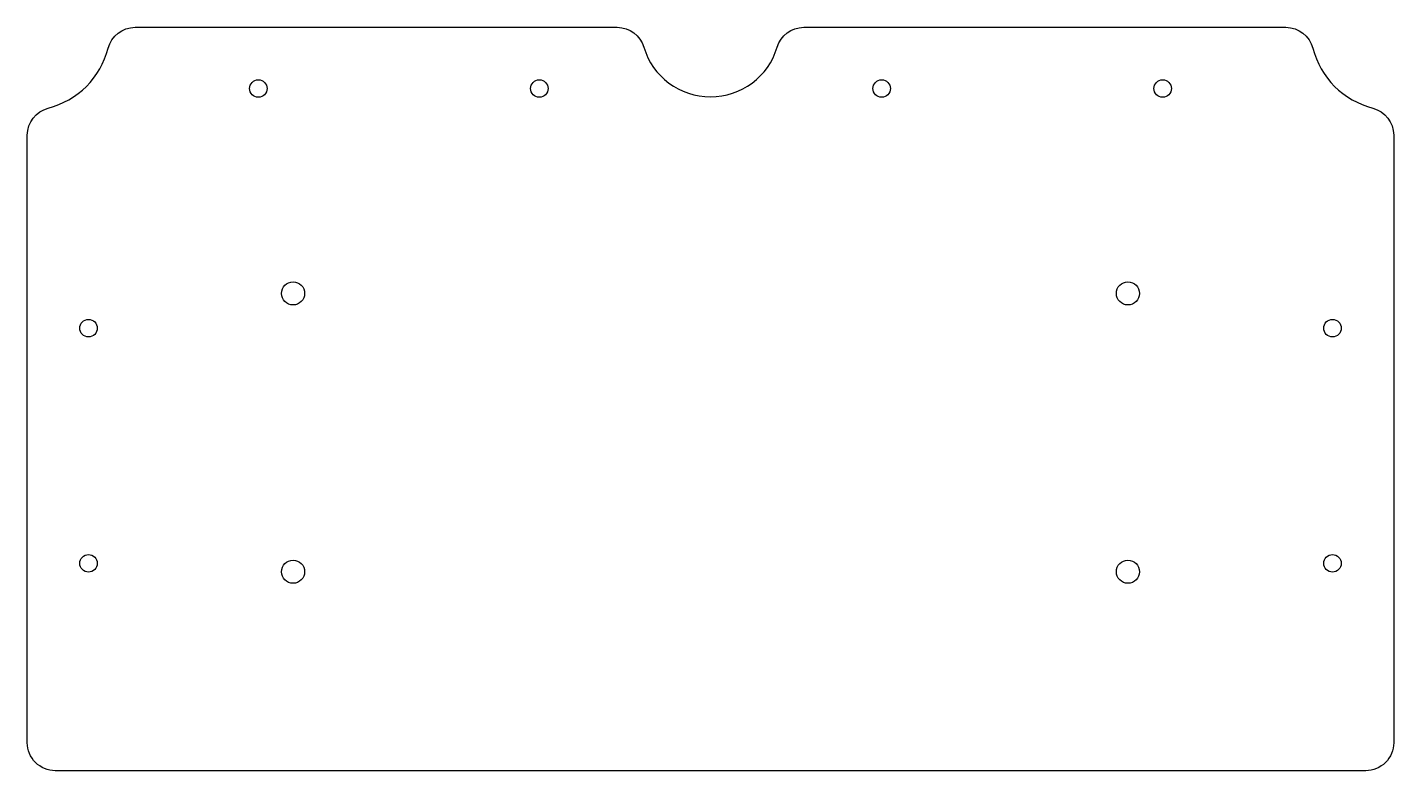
# Model space of a CAD drawing. Header units: millimetres. Extents: x -123 to 123, y -37 to 96.
import ezdxf

# ---------------------------------------------------------------- set-up
doc = ezdxf.new("R2010")
doc.units = ezdxf.units.MM
doc.layers.get('0').update_dxf_attribs({"linetype": 'CONTINUOUS'})

msp = doc.modelspace()

# ---------------------------------------------------------------- linework, layer by layer
msp.add_lwpolyline([(122.75, -32.25, -0.414214), (117.75, -37.25), (-117.75, -37.25, -0.414214), (-122.75, -32.25), (-122.75, 76.94, -0.341999), (-119, 81.78, 0.272842), (-108.23, 92.55, -0.341999), (-103.39, 96.3), (-16.77, 96.3, -0.331679), (-11.98, 92.73, 0.745356), (11.98, 92.73, -0.331679), (16.77, 96.3), (103.39, 96.3, -0.341999), (108.23, 92.55, 0.272842), (119, 81.78, -0.341999), (122.75, 76.94)], format="xyb", close=True)
for centre, radius in [((-81.25, 85.3), 1.57), ((-30.75, 85.3), 1.57), ((30.75, 85.3), 1.57), ((81.25, 85.3), 1.57), ((-75, 48.5), 2.08), ((75, 48.5), 2.08), ((-111.75, 42.25), 1.57), ((111.75, 42.25), 1.57), ((-111.75, 0), 1.57), ((-75, -1.5), 2.08), ((75, -1.5), 2.08), ((111.75, 0), 1.57)]:
    msp.add_circle(centre, radius)

doc.saveas('drawing.dxf')
